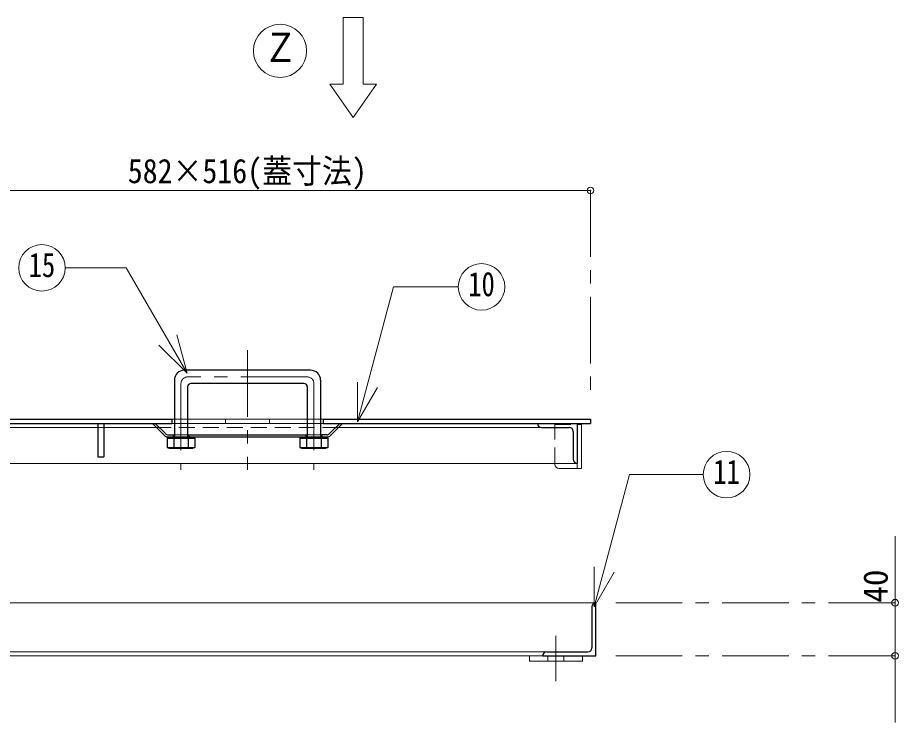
# Model space of a CAD drawing. Units: millimetres at full size, sheet at 1:10; details may follow other scales. Extents: x -2126 to 1924, y -1326 to 1484.
# Drawn here: x -1081 to -419, y 29 to 559 of the extents above; entities that cross this region are included whole.
import ezdxf
from ezdxf.enums import TextEntityAlignment as Align

# ---------------------------------------------------------------- set-up
doc = ezdxf.new("R2010")
doc.units = ezdxf.units.MM
doc.header["$LTSCALE"] = 10
doc.header["$PDMODE"] = 32
doc.header["$PDSIZE"] = 5
doc.linetypes.add('CHAIN1', pattern=[8, 5, -1, 1, -1])
doc.linetypes.add('DASHED1', pattern=[1.8, 1.2, -0.6])
doc.layers.add('0-0_ﾚｲﾔ1', color=4, linetype='Continuous', lineweight=9)
doc.styles.add('ＭＳ ゴシック', font='')
doc.styles.get('ＭＳ ゴシック').set_extended_font_data('MS Gothic')

msp = doc.modelspace()

# ---------------------------------------------------------------- linework, layer by layer
at = {"layer": '0-0_ﾚｲﾔ1', "color": 7, "lineweight": 18}
for p, q in [((-836.22, 559.05), (-821.22, 559.05)), ((-836.22, 559.05), (-836.22, 509.05)), ((-828.72, 484.05), (-846.22, 509.05)), ((-846.22, 509.05), (-836.22, 509.05)), ((-828.72, 484.05), (-811.22, 509.05)), ((-825.51, 255.01), (-798.3, 356.56)), ((-798.3, 356.56), (-749.69, 356.56)), ((-953.62, 291.55), (-961.38, 320.53)), ((-953.62, 291.55), (-974.83, 312.77)), ((-825.51, 255.01), (-825.51, 285.01)), ((-825.51, 255.01), (-810.51, 280.99)), ((-965.22, 257.05), (-963.22, 257.05)), ((-963.22, 253.85), (-965.22, 253.85)), ((-953.22, 257.05), (-924.8, 257.05)), ((-924.8, 253.85), (-953.22, 253.85)), ((-924.8, 257.05), (-924.8, 253.85)), ((-891.63, 257.05), (-891.63, 253.85)), ((-891.63, 257.05), (-863.22, 257.05)), ((-863.22, 253.85), (-891.63, 253.85)), ((-853.22, 257.05), (-851.22, 257.05)), ((-851.22, 253.85), (-853.22, 253.85)), ((-657.02, 253.05), (-660.22, 253.05)), ((-657.02, 253.05), (-657.02, 220.05)), ((-964.22, 245.35), (-963.22, 245.35)), ((-953.22, 245.35), (-952.22, 245.35)), ((-863.22, 245.35), (-864.22, 245.35)), ((-852.22, 245.35), (-853.22, 245.35)), ((-964.22, 243.85), (-963.22, 243.85)), ((-953.22, 243.85), (-952.22, 243.85)), ((-863.22, 243.85), (-864.22, 243.85)), ((-852.22, 243.85), (-853.22, 243.85)), ((-660.22, 223.85), (-660.22, 220.05)), ((-657.02, 220.05), (-660.22, 220.05)), ((-647.47, 116.02), (-620.85, 215.37)), ((-620.85, 215.37), (-565.43, 215.37)), ((-647.47, 116.02), (-647.47, 146.02)), ((-647.47, 116.02), (-632.47, 142.01)), ((-646.22, 119.05), (-1686.22, 119.05)), ((-1649.22, 82.05), (-683.22, 82.05)), ((-1646.22, 79.05), (-686.22, 79.05))]:
    msp.add_line(p, q, dxfattribs=at)
at = {"layer": '0-0_ﾚｲﾔ1'}
for p, q in [((-1166.22, 429.05), (-650.22, 429.05)), ((-924.8, 257.05), (-891.63, 257.05)), ((-924.8, 253.85), (-891.63, 253.85)), ((-1116.72, 250.85), (-1020.72, 250.85)), ((-1016.22, 250.85), (-976.72, 250.85)), ((-839.72, 250.85), (-687.22, 250.85)), ((-1143.72, 223.85), (-660.22, 223.85)), ((-677.02, 223.05), (-677.02, 223.85)), ((-674.02, 220.05), (-660.22, 220.05)), ((-421.22, 169.05), (-421.22, 29.05)), ((-696.22, 75.05), (-696.22, 79.05)), ((-696.22, 75.05), (-656.22, 75.05)), ((-656.22, 75.05), (-656.22, 79.05))]:
    msp.add_line(p, q, dxfattribs=at)
at = {"layer": '0-0_ﾚｲﾔ1', "linetype": 'CHAIN1'}
for p, q in [((-650.22, 429.05), (-650.22, 272.05)), ((-908.22, 308.85), (-908.22, 218.85)), ((-863.22, 288.85), (-953.22, 288.85)), ((-958.22, 283.85), (-958.22, 218.85)), ((-858.22, 283.85), (-858.22, 218.85)), ((-421.22, 119.05), (-631.22, 119.05)), ((-676.22, 60.05), (-676.22, 94.05)), ((-421.22, 79.05), (-631.22, 79.05))]:
    msp.add_line(p, q, dxfattribs=at)
at = {"layer": '0-0_ﾚｲﾔ1', "color": 5, "lineweight": 25}
for p, q in [((-860.72, 293.85), (-955.72, 293.85)), ((-963.22, 286.35), (-963.22, 243.35)), ((-853.22, 286.35), (-853.22, 243.35)), ((-953.22, 281.35), (-953.22, 243.35)), ((-865.72, 283.85), (-950.72, 283.85)), ((-863.22, 281.35), (-863.22, 243.35)), ((-1178.72, 253.85), (-965.22, 253.85)), ((-1166.22, 257.05), (-965.22, 257.05)), ((-1016.22, 253.85), (-1016.22, 228.85)), ((-970.59, 244.72), (-979.72, 253.85)), ((-969.97, 246.22), (-977.59, 253.85)), ((-965.22, 257.05), (-965.22, 253.85)), ((-851.22, 257.05), (-851.22, 253.85)), ((-851.22, 257.05), (-650.22, 257.05)), ((-851.22, 253.85), (-650.22, 253.85)), ((-846.46, 246.22), (-838.84, 253.85)), ((-845.84, 244.72), (-836.72, 253.85)), ((-660.22, 253.85), (-660.22, 223.85)), ((-650.22, 257.05), (-650.22, 253.85)), ((-952.22, 245.35), (-952.22, 243.85)), ((-687.22, 250.85), (-666.22, 250.85)), ((-663.22, 247.85), (-663.22, 226.85)), ((-968.72, 242.85), (-967.22, 243.35)), ((-968.72, 242.85), (-947.72, 242.85)), ((-968.72, 242.85), (-968.72, 235.85)), ((-968.47, 243.85), (-964.22, 243.85)), ((-967.22, 243.35), (-949.22, 243.35)), ((-963.72, 242.85), (-963.72, 235.85)), ((-952.72, 242.85), (-952.72, 235.85)), ((-952.22, 243.85), (-864.22, 243.85)), ((-868.72, 242.85), (-867.22, 243.35)), ((-868.72, 242.85), (-847.72, 242.85)), ((-867.22, 243.35), (-849.22, 243.35)), ((-863.72, 242.85), (-863.72, 235.85)), ((-858.22, 243.35), (-852.72, 242.85)), ((-852.72, 242.85), (-849.22, 243.35)), ((-968.72, 235.85), (-947.72, 235.85)), ((-968.72, 235.85), (-967.22, 235.35)), ((-967.22, 235.35), (-963.72, 235.85)), ((-967.22, 235.35), (-949.22, 235.35)), ((-963.72, 235.85), (-958.22, 235.35)), ((-958.22, 235.35), (-952.72, 235.85)), ((-952.72, 235.85), (-949.22, 235.35)), ((-868.72, 235.85), (-847.72, 235.85)), ((-867.22, 235.35), (-849.22, 235.35)), ((-847.72, 235.85), (-849.22, 235.35)), ((-649.22, 116.05), (-649.22, 85.05)), ((-646.22, 79.05), (-646.22, 119.05)), ((-683.22, 82.05), (-652.22, 82.05)), ((-686.22, 79.05), (-646.22, 79.05))]:
    msp.add_line(p, q, dxfattribs=at)
at = {"layer": '0-0_ﾚｲﾔ1', "linetype": 'DASHED1'}
for p, q in [((-963.22, 257.05), (-953.22, 257.05)), ((-963.22, 253.85), (-953.22, 253.85)), ((-863.22, 257.05), (-853.22, 257.05)), ((-863.22, 253.85), (-853.22, 253.85)), ((-677.02, 253.05), (-660.22, 253.05)), ((-677.02, 223.85), (-677.02, 253.05)), ((-1016.22, 250.85), (-1020.72, 250.85)), ((-839.72, 250.85), (-976.72, 250.85)), ((-963.22, 245.35), (-953.22, 245.35)), ((-863.22, 245.35), (-853.22, 245.35)), ((-963.22, 243.85), (-953.22, 243.85)), ((-863.22, 243.85), (-853.22, 243.85)), ((-682.22, 75.05), (-682.22, 79.05)), ((-670.22, 75.05), (-670.22, 79.05))]:
    msp.add_line(p, q, dxfattribs=at)
at = {"layer": '0-0_ﾚｲﾔ1', "color": 7, "lineweight": 18}
for points in [[(-821.22, 559.05), (-821.22, 509.05), (-811.22, 509.05)], [(-953.62, 291.55), (-999.42, 370.89), (-1045.28, 370.89)]]:
    msp.add_lwpolyline(points, dxfattribs=at)
at = {"layer": '0-0_ﾚｲﾔ1', "color": 5, "lineweight": 25}
for points in [[(-1020.72, 253.85), (-1020.72, 228.85), (-1016.22, 228.85)], [(-967.85, 245.35), (-964.22, 245.35), (-964.22, 243.85)], [(-952.22, 245.35), (-864.22, 245.35), (-864.22, 243.85)], [(-848.58, 245.35), (-852.22, 245.35), (-852.22, 243.85), (-847.96, 243.85)], [(-967.22, 243.35), (-963.72, 242.85), (-958.22, 243.35)], [(-958.22, 243.35), (-952.72, 242.85), (-949.22, 243.35)], [(-949.22, 243.35), (-947.72, 242.85), (-947.72, 235.85), (-949.22, 235.35)], [(-868.72, 242.85), (-868.72, 235.85), (-867.22, 235.35), (-863.72, 235.85)], [(-867.22, 243.35), (-863.72, 242.85), (-858.22, 243.35)], [(-852.72, 242.85), (-852.72, 235.85), (-849.22, 235.35)], [(-849.22, 243.35), (-847.72, 242.85), (-847.72, 235.85)], [(-863.72, 235.85), (-858.22, 235.35), (-852.72, 235.85)]]:
    msp.add_lwpolyline(points, dxfattribs=at)
at = {"layer": '0-0_ﾚｲﾔ1', "color": 7, "lineweight": 18}
for centre, radius in [((-883.72, 534.05), 20), ((-1062.78, 370.89), 17.5), ((-732.19, 356.56), 17.5), ((-547.93, 215.37), 17.5)]:
    msp.add_circle(centre, radius, dxfattribs=at)
at = {"layer": '0-0_ﾚｲﾔ1', "color": 5, "lineweight": 25}
for centre, radius, start, end in [((-955.72, 286.35), 7.5, 90, 180), ((-860.72, 286.35), 7.5, 0, 90), ((-950.72, 281.35), 2.5, 90, 180), ((-865.72, 281.35), 2.5, 0, 90), ((-687.22, 253.85), 3, 180, 270), ((-967.85, 248.35), 3, 225, 270), ((-848.58, 248.35), 3, 270, 315), ((-666.22, 247.85), 3, 0, 90), ((-968.47, 246.85), 3, 225, 270), ((-847.96, 246.85), 3, 270, 315), ((-660.22, 226.85), 3, 180, 270), ((-646.22, 116.05), 3, 90, 180), ((-683.22, 79.05), 3, 90, 180), ((-652.22, 85.05), 3, 270, 0)]:
    msp.add_arc(centre, radius, start, end, dxfattribs=at)
at = {"layer": '0-0_ﾚｲﾔ1', "linetype": 'CHAIN1'}
for centre, start, end in [((-953.22, 283.85), 90, 180), ((-863.22, 283.85), 0, 90)]:
    msp.add_arc(centre, 5, start, end, dxfattribs=at)
at = {"layer": '0-0_ﾚｲﾔ1'}
msp.add_arc((-674.02, 223.05), 3, 180, 270, dxfattribs=at)
at = {"layer": '0-0_ﾚｲﾔ1', "color": 1}
for p in [(-650.22, 429.05), (-421.22, 119.05), (-421.22, 79.05)]:
    msp.add_point(p, dxfattribs=at)

# ---------------------------------------------------------------- texts
at = {"layer": '0-0_ﾚｲﾔ1', "color": 7, "style": 'ＭＳ ゴシック'}
for s, height, width, p in [('Ｚ', 21.99, 0.85, (-896.22, 519.05)), ('582×516(蓋寸法)', 18.33, 0.9, (-998.22, 429.05)), ('15', 18.33, 0.8, (-1072.78, 358.39)), ('10', 18.33, 0.8, (-742.19, 344.06)), ('11', 18.33, 0.8, (-557.93, 202.87))]:
    msp.add_text(s, height=height, dxfattribs=dict(at, width=width)).set_placement(p, align=Align.BOTTOM_LEFT)
msp.add_text('40', height=18.33, rotation=90, dxfattribs=at).set_placement((-421.22, 119.05), align=Align.BOTTOM_LEFT)

doc.saveas('drawing.dxf')
